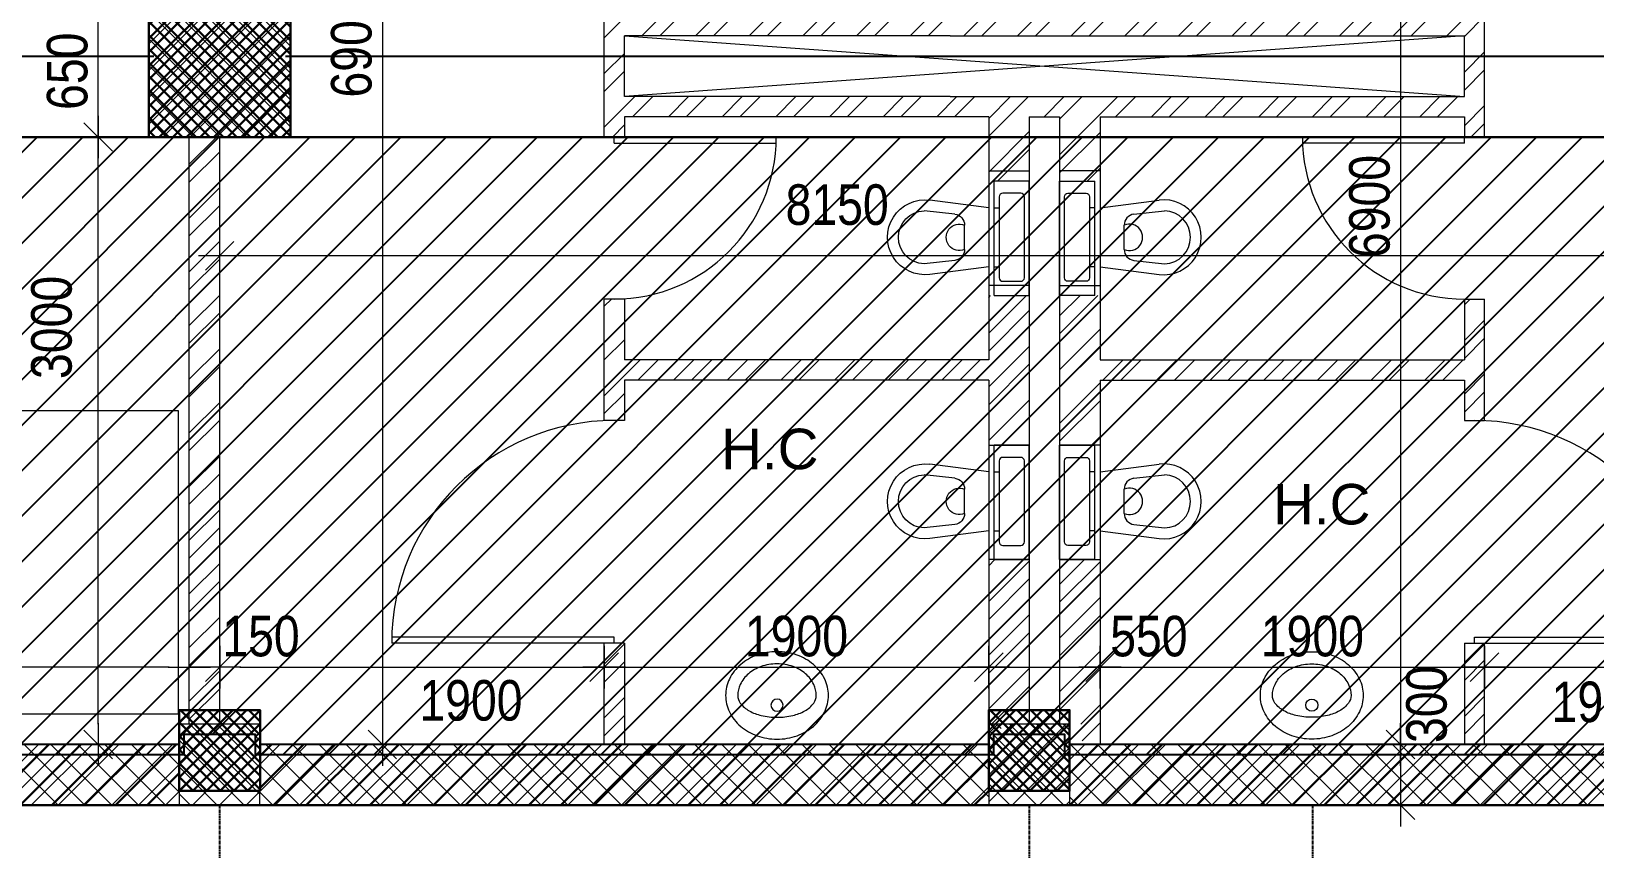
# Model space of a CAD drawing. Header units: inches. Extents: x 676944 to 1044153, y 326920 to 502369.
# Drawn here: x 703717 to 711442, y 366395 to 370433 of the extents above; entities that cross this region are included whole.
import ezdxf

# ---------------------------------------------------------------- set-up
doc = ezdxf.new("R2010")
doc.units = ezdxf.units.IN
doc.header["$MEASUREMENT"] = 0
doc.linetypes.add('CENTER', pattern=[50.8, 31.75, -6.35, 6.35, -6.35])
doc.linetypes.add('DOT2', pattern=[3.175, 0, -3.175])
doc.layers.add('A-CORD.PLUMB', color=44, linetype='Continuous', lineweight=13)
doc.layers.add('A-DIMENSION', color=7, linetype='Continuous', lineweight=9)
for name, color, linetype in [('Axis', 9, 'CENTER'), ('S-BEAM', 2, 'Continuous'), ('S-COL-1', 7, 'Continuous'), ('S-COL1-HT', 11, 'Continuous'), ('S-HAT', 45, 'Continuous'), ('S-WALL', 1, 'Continuous'), ('S-WALL-HAT', 9, 'Continuous')]:
    doc.layers.add(name, color=color, linetype=linetype)
doc.styles.add('ARIAL', font='ARIALN.TTF')
doc.styles.get("Standard").update_dxf_attribs({"font": 'arial.ttf'})
doc.styles.add('style1', font='arial.ttf')
doc.dimstyles.get("Standard").update_dxf_attribs({"dimtxt": 0.18, "dimasz": 0.18, "dimexe": 0.18, "dimexo": 0.0625, "dimgap": 0.09, "dimtad": 0, "dimtih": 1, "dimtoh": 1, "dimdec": 4, "dimzin": 0, "dimdsep": 46, "dimtxsty": 'Standard', "dimcen": 0.09, "dimadec": 0, "dimazin": 0, "dimtfac": 1, "dimtdec": 4, "dimtofl": 0, "dimtmove": 0, "dimatfit": 3, "dimfxl": 1, "dimtolj": 1, "dimtzin": 0, "dimarcsym": 0})

# ---------------------------------------------------------------- blocks, each defined once
blk = doc.blocks.new('159')
at = {"layer": 'A-CORD.PLUMB', "ltscale": 0.4}
blk.add_line((-499019373.6, -238983892, 0), (-499019373.6, -238984542, 0), dxfattribs=at)
at = {"layer": 'A-CORD.PLUMB', "linetype": 'Continuous'}
for p, q in [((-499019373.6, -238983892, 0), (-499019173.6, -238983892, 0)), ((-499019173.6, -238983892, 0), (-499019173.6, -238984542, 0)), ((-499019173.6, -238984542, 0), (-499019373.6, -238984542, 0))]:
    blk.add_line(p, q, dxfattribs=at)
at = {"layer": 'A-CORD.PLUMB', "ltscale": 0.5}
for p, q in [((-499019403.6, -238984055.2), (-499019738.9, -238984011.8)), ((-499019595.6, -238984091.4), (-499019770.6, -238984071.6)), ((-499019373.6, -238984055.2), (-499019344.1, -238984055.2)), ((-499019541.1, -238984153.4), (-499019541.1, -238984291.8)), ((-499019595.6, -238984353.8), (-499019770.6, -238984373.6)), ((-499019403.6, -238984390), (-499019738.9, -238984433.4)), ((-499019373.6, -238984390, 0), (-499019344.1, -238984390))]:
    blk.add_line(p, q, dxfattribs=at)
blk.add_lwpolyline([(-499019221.2, -238984472.6), (-499019324.1, -238984472.6, -0.414214), (-499019344.1, -238984452.6), (-499019344.1, -238983992.6, -0.414214), (-499019324.1, -238983972.6), (-499019221.2, -238983972.6, -0.414214), (-499019201.2, -238983992.6), (-499019201.2, -238984452.6, -0.414214)], format="xyb", close=True, dxfattribs=at)
for centre, radius, start, end in [((-499019766.2, -238984222.6), 212.6, 82.62513, 277.37487), ((-499019766.2, -238984222.6), 151.1, 91.68546, 180), ((-499019603.6, -238984153.4), 62.5, 0, 82.62513), ((-499019570.4, -238984222.6), 75.1, 67.06876, 292.93124), ((-499019766.2, -238984222.6), 151.1, 180, 268.31454), ((-499019603.6, -238984291.8), 62.5, 277.37487, 0)]:
    blk.add_arc(centre, radius, start, end, dxfattribs=at)
blk = doc.blocks.new('R')
for p, q in [((0, -1.05), (0, 1.05)), ((-1.05, 0), (1.05, 0))]:
    blk.add_line(p, q)
at = {"color": 4, "lineweight": 13}
blk.add_line((-0.707, -0.707), (0.707, 0.707), dxfattribs=at)
blk = doc.blocks.new('*D442')
at = {"layer": 'A-DIMENSION', "color": 254, "linetype": 'DOT2', "lineweight": 13, "transparency": 16777216}
for p, q in [((513234.4, 202652.8), (512984.4, 202652.8)), ((513079.6, 199652.4), (512984.4, 199652.4))]:
    blk.add_line(p, q, dxfattribs=at)
at = {"layer": 'A-DIMENSION', "color": 254, "transparency": 16777216}
blk.add_line((513059.4, 199752.4), (513059.4, 202552.8), dxfattribs=at)
at = {"layer": 'Defpoints', "color": 0, "transparency": 16777216}
for p in [(513059.4, 202652.8), (513334.4, 202652.8), (513179.6, 199652.4)]:
    blk.add_point(p, dxfattribs=at)
at = {"layer": 'A-DIMENSION', "color": 254, "transparency": 16777216, "xscale": 100, "yscale": 100, "zscale": 100}
for p, rotation in [((513059.4, 202652.8), 90), ((513059.4, 199652.4), 270)]:
    blk.add_blockref('R', p, dxfattribs=dict(at, rotation=rotation))
at = {"layer": 'A-DIMENSION', "color": 254, "transparency": 16777216, "insert": (512829.5, 201712.1), "char_height": 200, "attachment_point": 5, "rotation": 90, "style": 'ARIAL'}
blk.add_mtext('\\A1;3000', dxfattribs=at)
blk = doc.blocks.new('*D443')
at = {"layer": 'A-DIMENSION', "color": 254, "linetype": 'DOT2', "lineweight": 13, "transparency": 16777216}
for p, q in [((513234.4, 203302.4), (512984.4, 203302.4)), ((513234.4, 202652.8), (512984.4, 202652.8))]:
    blk.add_line(p, q, dxfattribs=at)
at = {"layer": 'A-DIMENSION', "color": 254, "transparency": 16777216}
blk.add_line((513059.4, 202752.8), (513059.4, 203202.4), dxfattribs=at)
at = {"layer": 'Defpoints', "color": 0, "transparency": 16777216}
for p in [(513059.4, 203302.4), (513334.4, 203302.4), (513334.4, 202652.8)]:
    blk.add_point(p, dxfattribs=at)
at = {"layer": 'A-DIMENSION', "color": 254, "transparency": 16777216, "xscale": 100, "yscale": 100, "zscale": 100}
for p, rotation in [((513059.4, 203302.4), 90), ((513059.4, 202652.8), 270)]:
    blk.add_blockref('R', p, dxfattribs=dict(at, rotation=rotation))
at = {"layer": 'A-DIMENSION', "color": 254, "transparency": 16777216, "insert": (512907.3, 202977.6), "char_height": 200, "attachment_point": 5, "rotation": 90, "style": 'ARIAL'}
blk.add_mtext('\\A1;650', dxfattribs=at)
blk = doc.blocks.new('*D478')
at = {"layer": 'A-DIMENSION', "color": 254, "linetype": 'DOT2', "lineweight": 13, "transparency": 16777216}
blk.add_line((513509.5, 200099.3), (513509.5, 200109.1), dxfattribs=at)
at = {"layer": 'A-DIMENSION', "color": 254, "transparency": 16777216}
for p, q in [((513409.5, 200034.1), (513309.5, 200034.1)), ((513659.5, 200034.1), (513509.5, 200034.1)), ((513759.5, 200034.1), (513859.5, 200034.1))]:
    blk.add_line(p, q, dxfattribs=at)
at = {"layer": 'Defpoints', "color": 0, "transparency": 16777216}
for p in [(513509.5, 200034.1), (513659.5, 200009.1), (513509.5, 199999.3)]:
    blk.add_point(p, dxfattribs=at)
at = {"layer": 'A-DIMENSION', "color": 254, "transparency": 16777216, "xscale": 100, "yscale": 100, "zscale": 100}
blk.add_blockref('R', (513509.5, 200034.1), dxfattribs=at)
at = {"layer": 'A-DIMENSION', "color": 254, "transparency": 16777216, "xscale": 100, "yscale": 100, "zscale": 100, "rotation": 180}
blk.add_blockref('R', (513659.5, 200034.1), dxfattribs=at)
at = {"layer": 'A-DIMENSION', "color": 254, "transparency": 16777216, "insert": (513863.7, 200186.2), "char_height": 200, "attachment_point": 5, "style": 'ARIAL'}
blk.add_mtext('\\A1;150', dxfattribs=at)
blk = doc.blocks.new('*D479')
at = {"layer": 'A-DIMENSION', "color": 254, "linetype": 'DOT2', "lineweight": 13, "transparency": 16777216}
for p, q in [((507774.4, 199752.4), (507774.4, 200109.1)), ((513509.5, 200095.1), (513509.5, 200109.1))]:
    blk.add_line(p, q, dxfattribs=at)
at = {"layer": 'A-DIMENSION', "color": 254, "transparency": 16777216}
blk.add_line((513409.5, 200034.1), (507874.4, 200034.1), dxfattribs=at)
at = {"layer": 'Defpoints', "color": 0, "transparency": 16777216}
for p in [(507774.4, 200034.1), (513509.5, 199995.1), (507774.4, 199652.4)]:
    blk.add_point(p, dxfattribs=at)
at = {"layer": 'A-DIMENSION', "color": 254, "transparency": 16777216, "xscale": 100, "yscale": 100, "zscale": 100, "rotation": 180}
blk.add_blockref('R', (507774.4, 200034.1), dxfattribs=at)
at = {"layer": 'A-DIMENSION', "color": 254, "transparency": 16777216, "xscale": 100, "yscale": 100, "zscale": 100}
blk.add_blockref('R', (513509.5, 200034.1), dxfattribs=at)
at = {"layer": 'A-DIMENSION', "color": 254, "transparency": 16777216, "insert": (510642, 200186.2), "char_height": 200, "attachment_point": 5, "style": 'ARIAL'}
blk.add_mtext('\\A1;5735', dxfattribs=at)
blk = doc.blocks.new('*D491')
at = {"layer": 'A-DIMENSION', "color": 254, "linetype": 'DOT2', "lineweight": 13, "transparency": 16777216}
for p, q in [((513659.4, 202018.1), (513659.4, 202140.2)), ((521809.4, 202017.4), (521809.4, 202140.2))]:
    blk.add_line(p, q, dxfattribs=at)
at = {"layer": 'A-DIMENSION', "color": 254, "transparency": 16777216}
blk.add_line((521709.4, 202065.2), (513759.4, 202065.2), dxfattribs=at)
at = {"layer": 'Defpoints', "color": 0, "transparency": 16777216}
for p in [(513659.4, 202065.2), (513659.4, 201918.1), (521809.4, 201917.4)]:
    blk.add_point(p, dxfattribs=at)
at = {"layer": 'A-DIMENSION', "color": 254, "transparency": 16777216, "xscale": 100, "yscale": 100, "zscale": 100, "rotation": 180}
blk.add_blockref('R', (513659.4, 202065.2), dxfattribs=at)
at = {"layer": 'A-DIMENSION', "color": 254, "transparency": 16777216, "xscale": 100, "yscale": 100, "zscale": 100}
blk.add_blockref('R', (521809.4, 202065.2), dxfattribs=at)
at = {"layer": 'A-DIMENSION', "color": 254, "transparency": 16777216, "insert": (516710.5, 202317.3), "char_height": 200, "attachment_point": 5, "style": 'ARIAL'}
blk.add_mtext('\\A1;8150', dxfattribs=at)
blk = doc.blocks.new('*D500')
at = {"layer": 'A-DIMENSION', "color": 254, "linetype": 'DOT2', "lineweight": 13, "transparency": 16777216}
blk.add_line((515559.5, 199968.1), (515559.5, 200109.1), dxfattribs=at)
at = {"layer": 'A-DIMENSION', "color": 254, "transparency": 16777216}
blk.add_line((513759.5, 200034.1), (515459.5, 200034.1), dxfattribs=at)
at = {"layer": 'Defpoints', "color": 0, "transparency": 16777216}
for p in [(513659.5, 200009.1), (515559.5, 200034.1), (515559.5, 199868.1)]:
    blk.add_point(p, dxfattribs=at)
at = {"layer": 'A-DIMENSION', "color": 254, "transparency": 16777216, "xscale": 100, "yscale": 100, "zscale": 100, "rotation": 180}
blk.add_blockref('R', (513659.5, 200034.1), dxfattribs=at)
at = {"layer": 'A-DIMENSION', "color": 254, "transparency": 16777216, "xscale": 100, "yscale": 100, "zscale": 100}
blk.add_blockref('R', (515559.5, 200034.1), dxfattribs=at)
at = {"layer": 'A-DIMENSION', "color": 254, "transparency": 16777216, "insert": (514901.1, 199868.8), "char_height": 200, "attachment_point": 5, "style": 'ARIAL'}
blk.add_mtext('\\A1;1900', dxfattribs=at)
blk = doc.blocks.new('*D501')
at = {"layer": 'A-DIMENSION', "color": 254, "linetype": 'DOT2', "lineweight": 13, "transparency": 16777216}
for p, q in [((515559.5, 199977.4), (515559.5, 200109.1)), ((517459.5, 200012), (517459.5, 200109.1))]:
    blk.add_line(p, q, dxfattribs=at)
at = {"layer": 'A-DIMENSION', "color": 254, "transparency": 16777216}
blk.add_line((515659.5, 200034.1), (517359.5, 200034.1), dxfattribs=at)
at = {"layer": 'Defpoints', "color": 0, "transparency": 16777216}
for p in [(517459.5, 200034.1), (515559.5, 199877.4), (517459.5, 199912)]:
    blk.add_point(p, dxfattribs=at)
at = {"layer": 'A-DIMENSION', "color": 254, "transparency": 16777216, "xscale": 100, "yscale": 100, "zscale": 100, "rotation": 180}
blk.add_blockref('R', (515559.5, 200034.1), dxfattribs=at)
at = {"layer": 'A-DIMENSION', "color": 254, "transparency": 16777216, "xscale": 100, "yscale": 100, "zscale": 100}
blk.add_blockref('R', (517459.5, 200034.1), dxfattribs=at)
at = {"layer": 'A-DIMENSION', "color": 254, "transparency": 16777216, "insert": (516509.5, 200186.2), "char_height": 200, "attachment_point": 5, "style": 'ARIAL'}
blk.add_mtext('\\A1;1900', dxfattribs=at)
blk = doc.blocks.new('*D502')
at = {"layer": 'A-DIMENSION', "color": 254, "linetype": 'DOT2', "lineweight": 13, "transparency": 16777216}
for p, q in [((517459.5, 200012), (517459.5, 200109.1)), ((518009.5, 200031.7), (518009.5, 200109.1))]:
    blk.add_line(p, q, dxfattribs=at)
at = {"layer": 'A-DIMENSION', "color": 254, "transparency": 16777216}
blk.add_line((517559.5, 200034.1), (517909.5, 200034.1), dxfattribs=at)
at = {"layer": 'Defpoints', "color": 0, "transparency": 16777216}
for p in [(518009.5, 200034.1), (518009.5, 199931.7), (517459.5, 199912)]:
    blk.add_point(p, dxfattribs=at)
at = {"layer": 'A-DIMENSION', "color": 254, "transparency": 16777216, "xscale": 100, "yscale": 100, "zscale": 100, "rotation": 180}
blk.add_blockref('R', (517459.5, 200034.1), dxfattribs=at)
at = {"layer": 'A-DIMENSION', "color": 254, "transparency": 16777216, "xscale": 100, "yscale": 100, "zscale": 100}
blk.add_blockref('R', (518009.5, 200034.1), dxfattribs=at)
at = {"layer": 'A-DIMENSION', "color": 254, "transparency": 16777216, "insert": (518250.8, 200186.2), "char_height": 200, "attachment_point": 5, "style": 'ARIAL'}
blk.add_mtext('\\A1;550', dxfattribs=at)
blk = doc.blocks.new('*D503')
at = {"layer": 'A-DIMENSION', "color": 254, "linetype": 'DOT2', "lineweight": 13, "transparency": 16777216}
for p, q in [((518009.5, 200031.7), (518009.5, 200109.1)), ((519909.5, 200075.5), (519909.5, 200109.1))]:
    blk.add_line(p, q, dxfattribs=at)
at = {"layer": 'A-DIMENSION', "color": 254, "transparency": 16777216}
blk.add_line((518109.5, 200034.1), (519809.5, 200034.1), dxfattribs=at)
at = {"layer": 'Defpoints', "color": 0, "transparency": 16777216}
for p in [(519909.5, 200034.1), (518009.5, 199931.7), (519909.5, 199975.5)]:
    blk.add_point(p, dxfattribs=at)
at = {"layer": 'A-DIMENSION', "color": 254, "transparency": 16777216, "xscale": 100, "yscale": 100, "zscale": 100, "rotation": 180}
blk.add_blockref('R', (518009.5, 200034.1), dxfattribs=at)
at = {"layer": 'A-DIMENSION', "color": 254, "transparency": 16777216, "xscale": 100, "yscale": 100, "zscale": 100}
blk.add_blockref('R', (519909.5, 200034.1), dxfattribs=at)
at = {"layer": 'A-DIMENSION', "color": 254, "transparency": 16777216, "insert": (519058.7, 200186.2), "char_height": 200, "attachment_point": 5, "style": 'ARIAL'}
blk.add_mtext('\\A1;1900', dxfattribs=at)
blk = doc.blocks.new('*D504')
at = {"layer": 'A-DIMENSION', "color": 254, "linetype": 'DOT2', "lineweight": 13, "transparency": 16777216}
for p, q in [((519909.5, 200075.5), (519909.5, 200109.1)), ((521809.4, 199852.4), (521809.4, 200109.1))]:
    blk.add_line(p, q, dxfattribs=at)
at = {"layer": 'A-DIMENSION', "color": 254, "transparency": 16777216}
blk.add_line((520009.5, 200034.1), (521709.4, 200034.1), dxfattribs=at)
at = {"layer": 'Defpoints', "color": 0, "transparency": 16777216}
for p in [(521809.4, 200034.1), (519909.5, 199975.5), (521809.4, 199752.4)]:
    blk.add_point(p, dxfattribs=at)
at = {"layer": 'A-DIMENSION', "color": 254, "transparency": 16777216, "xscale": 100, "yscale": 100, "zscale": 100, "rotation": 180}
blk.add_blockref('R', (519909.5, 200034.1), dxfattribs=at)
at = {"layer": 'A-DIMENSION', "color": 254, "transparency": 16777216, "xscale": 100, "yscale": 100, "zscale": 100}
blk.add_blockref('R', (521809.4, 200034.1), dxfattribs=at)
at = {"layer": 'A-DIMENSION', "color": 254, "transparency": 16777216, "insert": (520495.6, 199861.4), "char_height": 200, "attachment_point": 5, "style": 'ARIAL'}
blk.add_mtext('\\A1;1900', dxfattribs=at)
blk = doc.blocks.new('WB')
blk.add_lwpolyline([(-254, -47.7, -0.113803), (-235.4, 33.1, -0.103571), (-179.6, 105, -0.091769), (-99, 151.3, -0.084871), (0, 168.3, -0.084871), (99, 151.3, -0.091769), (179.6, 105, -0.103571), (235.4, 33.1, -0.113803), (254, -47.7, -0.113803), (235.4, -128.6, -0.103571), (179.6, -200.5, -0.091769), (99, -246.8, -0.084871), (0, -263.7, -0.084871), (-99, -246.8, -0.091769), (-179.6, -200.5, -0.103571), (-235.4, -128.6, -0.113803)], format="xyb", close=True)
for points in [[(-194, -47.7, -0.161298), (-181.6, -10.3, -0.106182), (-137.2, 28.6, -0.070452), (-78.1, 51.4, -0.056719), (0, 60.3, -0.056719), (78.1, 51.4, -0.070452), (137.2, 28.6, -0.106182), (181.6, -10.3, -0.161298), (194, -47.7, -0.161298)], [(194, -47.7, -0.113803), (181.4, -102.3, -0.103571), (140.7, -154.8, -0.091769), (79.1, -190.2, -0.084871), (0, -203.7, -0.084871), (-79.1, -190.2, -0.091769), (-140.7, -154.8, -0.103571), (-181.4, -102.3, -0.113803), (-194, -47.7, -0.113803)]]:
    blk.add_lwpolyline(points, format="xyb")
blk.add_circle((0, 0), 30)
blk = doc.blocks.new('*D390')
at = {"layer": 'A-DIMENSION', "color": 254, "linetype": 'DOT2', "lineweight": 13, "transparency": 16777216}
for p, q in [((520109.5, 206552.3), (519418.8, 206552.3)), ((519709.5, 199652.4), (519418.8, 199652.4))]:
    blk.add_line(p, q, dxfattribs=at)
at = {"layer": 'A-DIMENSION', "color": 254, "transparency": 16777216}
blk.add_line((519493.8, 206452.3), (519493.8, 199752.4), dxfattribs=at)
at = {"layer": 'Defpoints', "color": 0, "transparency": 16777216}
for p in [(520209.5, 206552.3), (519493.8, 199652.4), (519809.5, 199652.4)]:
    blk.add_point(p, dxfattribs=at)
at = {"layer": 'A-DIMENSION', "color": 254, "transparency": 16777216, "xscale": 100, "yscale": 100, "zscale": 100}
for p, rotation in [((519493.8, 206552.3), 90), ((519493.8, 199652.4), 270)]:
    blk.add_blockref('R', p, dxfattribs=dict(at, rotation=rotation))
at = {"layer": 'A-DIMENSION', "color": 254, "transparency": 16777216, "insert": (519341.7, 202309.4), "char_height": 200, "attachment_point": 5, "rotation": 90, "style": 'ARIAL'}
blk.add_mtext('\\A1;6900', dxfattribs=at)
blk = doc.blocks.new('*D389')
at = {"layer": 'A-DIMENSION', "color": 254, "linetype": 'DOT2', "lineweight": 13, "transparency": 16777216}
for p, q in [((519709.5, 199652.4), (519418.8, 199652.4)), ((519738.9, 199352.4), (519418.8, 199352.4))]:
    blk.add_line(p, q, dxfattribs=at)
at = {"layer": 'A-DIMENSION', "color": 254, "transparency": 16777216}
blk.add_line((519493.8, 199552.4), (519493.8, 199452.4), dxfattribs=at)
at = {"layer": 'Defpoints', "color": 0, "transparency": 16777216}
for p in [(519809.5, 199652.4), (519493.8, 199352.4), (519838.9, 199352.4)]:
    blk.add_point(p, dxfattribs=at)
at = {"layer": 'A-DIMENSION', "color": 254, "transparency": 16777216, "xscale": 100, "yscale": 100, "zscale": 100}
for p, rotation in [((519493.8, 199652.4), 90), ((519493.8, 199352.4), 270)]:
    blk.add_blockref('R', p, dxfattribs=dict(at, rotation=rotation))
at = {"layer": 'A-DIMENSION', "color": 254, "transparency": 16777216, "insert": (519623.4, 199850.4), "char_height": 200, "attachment_point": 5, "rotation": 90, "style": 'ARIAL'}
blk.add_mtext('\\A1;300', dxfattribs=at)
blk = doc.blocks.new('*D388')
at = {"layer": 'A-DIMENSION', "color": 254, "linetype": 'DOT2', "lineweight": 13, "transparency": 16777216}
for p, q in [((514186, 206552.3), (514538.3, 206552.3)), ((514387.3, 199652.4), (514388.3, 199652.4))]:
    blk.add_line(p, q, dxfattribs=at)
at = {"layer": 'A-DIMENSION', "color": 254, "transparency": 16777216}
blk.add_line((514463.3, 206452.3), (514463.3, 199752.4), dxfattribs=at)
at = {"layer": 'Defpoints', "color": 0, "transparency": 16777216}
for p in [(514086, 206552.3), (514463.3, 199652.4), (514487.3, 199652.4)]:
    blk.add_point(p, dxfattribs=at)
at = {"layer": 'A-DIMENSION', "color": 254, "transparency": 16777216, "xscale": 100, "yscale": 100, "zscale": 100}
for p, rotation in [((514463.3, 206552.3), 90), ((514463.3, 199652.4), 270)]:
    blk.add_blockref('R', p, dxfattribs=dict(at, rotation=rotation))
at = {"layer": 'A-DIMENSION', "color": 254, "transparency": 16777216, "insert": (514311.2, 203102.4), "char_height": 200, "attachment_point": 5, "rotation": 90, "style": 'ARIAL'}
blk.add_mtext('\\A1;6900', dxfattribs=at)
blk = doc.blocks.new('FSDRHGT')
at = {"layer": 'Axis', "ltscale": 0.5}
for p, q in [((207738.7, 414937.4), (207738.7, 411050.4)), ((211738.7, 414937.4), (211738.7, 411050.4)), ((213138.7, 414937.4), (213138.7, 411050.4))]:
    blk.add_line(p, q, dxfattribs=at)
at = {"layer": 'S-WALL', "color": 7}
blk.add_lwpolyline([(201534.1, 414937.4), (251664.1, 414937.4), (253455.7, 442880.1), (203829.2, 449963)], close=True, dxfattribs=at)
blk = doc.blocks.new('CEILING PLAN')
at = {"layer": 'S-COL1-HT', "lineweight": 30}
h = blk.add_hatch(dxfattribs=at)
h.set_pattern_fill('ANSI37', color=254, scale=15)
h.set_pattern_definition([(45, (848809.24, 815972.13), (-33.6759605, 33.6759605), []), (135, (848809.24, 815972.13), (-33.6759605, -33.6759605), [])])
h.paths.add_polyline_path([(392653.2, 455923.1), (392653.2, 455223.1), (393353.2, 455223.1), (393353.2, 455923.1)])
h = blk.add_hatch(dxfattribs=at)
h.set_pattern_fill('ANSI37', color=254, scale=15)
h.set_pattern_definition([(45, (877914.24, 818579.13), (-33.6759605, 33.6759605), []), (135, (877914.24, 818579.13), (-33.6759605, -33.6759605), [])])
h.paths.add_polyline_path([(392803.2, 451993.1), (393203.2, 451993.1), (393203.2, 452393.1), (392803.2, 452393.1)])
h = blk.add_hatch(dxfattribs=at)
h.set_pattern_fill('ANSI37', color=254, scale=15)
h.set_pattern_definition([(45, (881914.24, 818579.13), (-33.6759605, 33.6759605), []), (135, (881914.24, 818579.13), (-33.6759605, -33.6759605), [])])
h.paths.add_polyline_path([(396803.2, 451993.1), (397203.2, 451993.1), (397203.2, 452393.1), (396803.2, 452393.1)])
at = {"layer": 'S-HAT'}
h = blk.add_hatch(dxfattribs=at)
h.set_pattern_fill('ANSI31', color=254, scale=50, style=0)
h.set_pattern_definition([(45, (393264, 521461.99), (-112.2532, 112.2532), [])])
h.paths.add_polyline_path([(387566, 455223.1), (387515.8, 455223.1), (387315.6, 455223.1), (387265.4, 455223.1), (387245.7, 454923.1), (387065.5, 452173.1), (388828.2, 452173.1), (388828.2, 452273.1), (389178.2, 452273.1), (389178.2, 452173.1), (392828.2, 452173.1), (392828.2, 452273.1), (393178.2, 452273.1), (393178.2, 452173.1), (396828.2, 452173.1), (396828.2, 452273.1), (397178.2, 452273.1), (397178.2, 452173.1), (400828.2, 452173.1), (400828.2, 452273.1), (401178.2, 452273.1), (401178.2, 452173.1), (404828.2, 452173.1), (404828.2, 452273.1), (405178.2, 452273.1), (405178.2, 452173.1), (408828.2, 452173.1), (408828.2, 452273.1), (409178.2, 452273.1), (409178.2, 452173.1), (412828.2, 452173.1), (412828.2, 452273.1), (413178.2, 452273.1), (413178.2, 452173.1), (416828.2, 452173.1), (416828.2, 452273.1), (417178.2, 452273.1), (417178.2, 452173.1), (420828.2, 452173.1), (420828.2, 452273.1), (421178.2, 452273.1), (421178.2, 452173.1), (424828.2, 452173.1), (424828.2, 452273.1), (425178.2, 452273.1), (425178.2, 452173.1), (428828.2, 452173.1), (428828.2, 452273.1), (429178.2, 452273.1), (429178.2, 452173.1), (432828.2, 452173.1), (432828.2, 452273.1), (433178.2, 452273.1), (433178.2, 455223.1)])
at = {"layer": 'S-WALL-HAT', "lineweight": 30}
h = blk.add_hatch(dxfattribs=at)
h.set_pattern_fill('ANSI31', color=254, scale=35)
h.set_pattern_definition([(45, (874698.03, 817381.6), (-78.577241, 78.577241), [])])
h.paths.add_polyline_path([(436885.1, 455940.9), (436838.8, 455219.9), (437139.6, 455223.1), (437184.5, 455921.7)])
h.paths.add_polyline_path([(434505.1, 480465.7), (434901.1, 480409.2), (434844.6, 480013.2), (434448.6, 480069.7)])
h.paths.add_polyline_path([(430941.2, 480974.5), (430884.7, 480578.5), (430488.7, 480635), (430545.3, 481031)])
h.paths.add_polyline_path([(426981.4, 481539.7), (426924.9, 481143.8), (426528.9, 481200.3), (426585.4, 481596.3)])
h.paths.add_polyline_path([(423021.5, 482105), (422965, 481709), (422569, 481765.6), (422625.5, 482161.5)])
h.paths.add_polyline_path([(418665.8, 482726.7), (419061.8, 482670.1), (419005.2, 482274.2), (418609.3, 482330.7)])
h.paths.add_polyline_path([(414706, 483291.9), (415102, 483235.3), (415045.5, 482839.3), (414649.5, 482895.9)])
h.paths.add_polyline_path([(411142.2, 483800.6), (411085.7, 483404.6), (410689.7, 483461.1), (410746.3, 483857.1)])
h.paths.add_polyline_path([(407182.5, 484365.9), (407126, 483969.9), (406730, 484026.4), (406786.5, 484422.4)])
h.paths.add_polyline_path([(403222.7, 484931.3), (403166.1, 484535.4), (402770.2, 484591.9), (402826.7, 484987.9)])
h.paths.add_polyline_path([(399262.8, 485496.8), (399206.3, 485100.8), (398810.3, 485157.3), (398866.8, 485553.3)])
h.paths.add_polyline_path([(395303, 486062.2), (395246.5, 485666.2), (394850.5, 485722.7), (394907, 486118.7)])
h.paths.add_polyline_path([(391343.2, 486627.6), (391286.6, 486231.6), (390890.7, 486288.2), (390947.2, 486684.2), (389093.7, 486948.7), (388877.3, 483646.1), (389175.1, 483603.8), (389130.9, 482928), (388831.5, 482947.6), (387463.7, 462073.1), (387764.3, 462073.1), (387717.3, 461355), (387417.9, 461374.6), (387060.6, 455921.6), (387360, 455902), (387315.5, 455223.1), (387014.8, 455223.1), (386798.6, 451923.1), (388803.2, 451923.1), (388803.2, 452323.1), (389203.2, 452323.1), (389203.2, 451923.1), (392803.2, 451923.1), (392803.2, 452323.1), (393203.2, 452323.1), (393203.2, 451923.1), (396803.2, 451923.1), (396803.2, 452323.1), (397203.2, 452323.1), (397203.2, 451923.1), (400803.2, 451923.1), (400803.2, 452323.1), (401203.2, 452323.1), (401203.2, 451923.1), (404803.2, 451923.1), (404803.2, 452323.1), (405203.2, 452323.1), (405203.2, 451923.1), (408803.2, 451923.1), (408803.2, 452323.1), (409203.2, 452323.1), (409203.2, 451923.1), (412803.2, 451923.1), (412803.2, 452323.1), (413203.2, 452323.1), (413203.2, 451923.1), (416803.2, 451923.1), (416803.2, 452323.1), (417203.2, 452323.1), (417203.2, 451923.1), (420803.2, 451923.1), (420803.2, 452323.1), (421203.2, 452323.1), (421203.2, 451923.1), (424803.2, 451923.1), (424803.2, 452323.1), (425203.2, 452323.1), (425203.2, 451923.1), (428803.2, 451923.1), (428803.2, 452323.1), (429203.2, 452323.1), (429203.2, 451923.1), (432803.2, 451923.1), (432803.2, 452323.1), (433203.2, 452323.1), (433203.2, 451923.1), (436928, 451923.1), (437386.6, 459073.5), (436987.4, 459099.1), (437013, 459498.3), (437412.2, 459472.7), (437646.4, 463123.8), (437347, 463143), (437391.8, 463841.6), (437691.2, 463822.4), (437965.9, 468105), (437566.7, 468130.6), (437592.3, 468529.7), (437991.5, 468504.1), (438235.6, 472309), (437836.4, 472334.6), (437862, 472733.8), (438261.2, 472708.2), (438482.8, 476163.1), (438083.6, 476188.7), (438109.2, 476587.9), (438508.4, 476562.3), (438720.3, 479865.7)])
h.paths.add_polyline_path([(388385.4, 476137.7), (388884.3, 476105), (388823, 475168.8), (388326.5, 475239.6)])
h.paths.add_polyline_path([(388684.6, 476118.1), (388884.3, 476105), (388823, 475168.8), (388624.3, 475197.1), (387118.9, 452223.1), (388803.2, 452223.1), (388803.2, 452323.1), (389203.2, 452323.1), (389203.2, 452223.1), (392803.2, 452223.1), (392803.2, 452323.1), (393203.2, 452323.1), (393203.2, 452223.1), (396803.2, 452223.1), (396803.2, 452323.1), (397203.2, 452323.1), (397203.2, 452223.1), (400803.2, 452223.1), (400803.2, 452323.1), (401203.2, 452323.1), (401203.2, 452223.1), (404803.2, 452223.1), (404803.2, 452323.1), (405203.2, 452323.1), (405203.2, 452223.1), (408803.2, 452223.1), (408803.2, 452323.1), (409203.2, 452323.1), (409203.2, 452223.1), (412803.2, 452223.1), (412803.2, 452323.1), (413203.2, 452323.1), (413203.2, 452223.1), (416803.2, 452223.1), (416803.2, 452323.1), (417203.2, 452323.1), (417203.2, 452223.1), (420803.2, 452223.1), (420803.2, 452323.1), (421203.2, 452323.1), (421203.2, 452223.1), (424803.2, 452223.1), (424803.2, 452323.1), (425203.2, 452323.1), (425203.2, 452223.1), (428803.2, 452223.1), (428803.2, 452323.1), (429203.2, 452323.1), (429203.2, 452223.1), (432803.2, 452223.1), (432803.2, 452323.1), (433203.2, 452323.1), (433203.2, 452223.1), (436646.6, 452223.1), (437087.2, 459092.7), (436987.4, 459099.1), (437013, 459498.3), (437112.8, 459491.9), (437666.5, 468124.2), (437566.7, 468130.6), (437592.3, 468529.7), (437692.1, 468523.3), (437936.2, 472328.2), (437836.4, 472334.6), (437862, 472733.8), (437961.8, 472727.4), (438183.4, 476182.3), (438083.6, 476188.7), (438109.2, 476587.9), (438209, 476581.5), (438403.1, 479608), (434858.9, 480113.8), (434844.6, 480013.2), (434448.6, 480069.7), (434463, 480170.3), (430899.1, 480679), (430884.7, 480578.5), (430488.7, 480635), (430503.1, 480735.5), (426939.2, 481244.2), (426924.9, 481143.8), (426528.9, 481200.3), (426543.2, 481300.7), (422979.3, 481809.3), (422965, 481709), (422569, 481765.6), (422583.3, 481865.8), (419019.6, 482374.5), (419005.2, 482274.2), (418609.3, 482330.7), (418623.6, 482431), (415059.8, 482939.6), (415045.5, 482839.3), (414649.5, 482895.9), (414663.8, 482996.2), (411100, 483504.8), (411085.7, 483404.6), (410689.7, 483461.1), (410704, 483561.3), (407140.3, 484070), (407126, 483969.9), (406730, 484026.4), (406744.3, 484126.5), (403180.4, 484635.1), (403166.1, 484535.4), (402770.2, 484591.9), (402784.4, 484691.6), (399220.5, 485200.3), (399206.3, 485100.8), (398810.3, 485157.3), (398824.5, 485256.8), (395260.6, 485765.5), (395246.5, 485666.2), (394850.5, 485722.7), (394864.7, 485822), (391300.8, 486330.6), (391286.6, 486231.6), (390890.7, 486288.2), (390904.8, 486387.2), (389371.9, 486605.9)])
at = {"layer": 'S-BEAM', "color": 254}
for p, q in [((387341.7, 455623.3), (392678.2, 455623.3)), ((393328.2, 455623.1), (400678.2, 455623.1)), ((387315.5, 455223.1), (436839, 455223.1))]:
    blk.add_line(p, q, dxfattribs=at)
at = {"layer": 'S-COL-1', "color": 254, "lineweight": 30}
for points in [[(392653.2, 455923.1), (392653.2, 455223.1), (393353.2, 455223.1), (393353.2, 455923.1)], [(392803.2, 451993.1), (393203.2, 451993.1), (393203.2, 452393.1), (392803.2, 452393.1)], [(396803.2, 451993.1), (397203.2, 451993.1), (397203.2, 452393.1), (396803.2, 452393.1)]]:
    blk.add_lwpolyline(points, close=True, dxfattribs=at)
at = {"layer": 'S-HAT', "color": 254}
blk.add_lwpolyline([(432728.2, 455223.1), (387566, 455223.1), (387566, 455223.1), (387265.4, 455223.1), (387065.5, 452173.1), (388828.2, 452173.1), (388828.2, 452273.1), (389178.2, 452273.1), (389178.2, 452173.1), (392828.2, 452173.1), (392828.2, 452273.1), (393178.2, 452273.1), (393178.2, 452173.1), (396828.2, 452173.1), (396828.2, 452273.1), (397178.2, 452273.1), (397178.2, 452173.1), (400828.2, 452173.1)], dxfattribs=at)
at = {"layer": 'S-WALL', "color": 254}
blk.add_lwpolyline([(436928, 451923.1), (386798.6, 451923.1), (389093.7, 486948.7), (438720.3, 479865.7)], close=True, dxfattribs=at)
for points in [[(392803.2, 452223.1), (389203.2, 452223.1)], [(396803.2, 452223.1), (393203.2, 452223.1)], [(400803.2, 452223.1), (397203.2, 452223.1)]]:
    blk.add_lwpolyline(points, dxfattribs=at)
blk = doc.blocks.new('SDFGBS')
at = {"layer": 'A-DIMENSION'}
h = blk.add_hatch(dxfattribs=at)
h.set_pattern_fill('ANSI32', color=254, scale=500)
h.set_pattern_definition([(45, (500326.86, -209084.59), (-132.58252, 132.58252), []), (45, (500415.24, -209084.59), (-132.58252, 132.58252), [])])
h.paths.add_polyline_path([(519909.5, 204552.4), (519120.4, 204552.4), (519120.4, 204452.4), (519809.5, 204452.4), (519809.5, 204252.4), (519909.5, 204252.4)])
h.paths.add_polyline_path([(519909.5, 203452.4), (519809.5, 203452.4), (519809.5, 203252.4), (519120.4, 203252.4), (519120.4, 203152.4), (519809.5, 203152.4), (519809.5, 202852.4), (519120.4, 202852.4), (519120.4, 202752.4), (519809.5, 202752.4), (519809.5, 202652.4), (519909.5, 202652.4)])
h.paths.add_polyline_path([(519909.5, 200152.4), (519859.5, 200152.4), (519809.5, 200152.4), (519809.5, 199652.4), (519909.5, 199652.4)])
h.paths.add_polyline_path([(515659.5, 200152.4), (515559.5, 200152.4), (515559.5, 199652.4), (515659.5, 199652.4)])
h.paths.add_polyline_path([(517659.5, 202552.4), (517659.5, 202435), (517459.5, 202435), (517459.5, 202552.4)])
h.paths.add_polyline_path([(517659.5, 201130.5), (517659.5, 202435), (517659.5, 201869.9), (517459.5, 201869.9), (517459.5, 201552.4), (515659.5, 201552.4), (515659.5, 201852.4), (515559.5, 201852.4), (515559.5, 201252.4), (515659.5, 201252.4), (515659.5, 201452.4), (517459.5, 201452.4), (517459.5, 201130.5)])
h.paths.add_polyline_path([(517659.5, 199752.4), (517659.5, 201130.5), (517659.5, 200565.4), (517459.5, 200565.4), (517459.5, 199752.4)])
h.paths.add_polyline_path([(517809.5, 201130.5), (517809.5, 199752.4), (517920.4, 199752.4), (517920.4, 199652.4), (518009.5, 199652.4), (518009.5, 200565.4), (517809.5, 200565.4)])
h.paths.add_polyline_path([(517809.5, 202435), (517809.5, 201130.5), (518009.5, 201130.5), (518009.5, 201452.4), (519809.5, 201452.4), (519809.5, 201252.4), (519909.5, 201252.4), (519909.5, 201852.4), (519809.5, 201852.4), (519809.5, 201552.4), (518009.5, 201552.4), (518009.5, 201869.9), (517809.5, 201869.9)])
h.paths.add_polyline_path([(517809.5, 202552.4), (517809.5, 202435), (518009.5, 202435), (518009.5, 202552.4)])
h.paths.add_polyline_path([(517809.5, 202752.4), (517809.5, 202552.4), (518009.5, 202552.4), (518009.5, 202752.4), (519120.4, 202752.4), (519120.4, 202852.4), (517720.4, 202852.4), (517720.4, 202752.4)])
h.paths.add_polyline_path([(517809.5, 204452.4), (517809.5, 204135), (518009.5, 204135), (518009.5, 204452.4), (519120.4, 204452.4), (519120.4, 204552.4), (517720.4, 204552.4), (517720.4, 204452.4)])
h.paths.add_polyline_path([(517809.5, 203569.9), (517809.5, 203252.4), (517720.4, 203252.4), (517720.4, 203152.4), (519120.4, 203152.4), (519120.4, 203252.4), (518009.5, 203252.4), (518009.5, 203569.9), (517809.5, 203569.9)])
h.paths.add_polyline_path([(517659.5, 204135), (517659.5, 204452.4), (517720.4, 204452.4), (517720.4, 204552.4), (515559.5, 204552.4), (515559.5, 204252.4), (515659.5, 204252.4), (515659.5, 204452.4), (517459.5, 204452.4), (517459.5, 204135)])
h.paths.add_polyline_path([(517659.5, 203252.4), (517659.5, 203569.9), (517459.5, 203569.9), (517459.5, 203252.4), (515659.5, 203252.4), (515659.5, 203452.4), (515559.5, 203452.4), (515559.5, 202652.4), (515659.5, 202652.4), (515659.5, 202752.4), (517459.5, 202752.4), (517459.5, 202552.4), (517659.5, 202552.4), (517659.5, 202752.4), (517720.4, 202752.4), (517720.4, 202852.4), (515659.5, 202852.4), (515659.5, 203152.4), (517720.4, 203152.4), (517720.4, 203252.4)])
h = blk.add_hatch(dxfattribs=at)
h.set_pattern_fill('ANSI37', color=254, scale=750)
h.set_pattern_definition([(45, (500265.86, -209134.585), (-66.29126, 66.29126), []), (135, (500265.86, -209134.585), (-66.29126, -66.29126), [])])
h.paths.add_polyline_path([(513309.4, 203302.4), (513309.4, 202652.4), (514009.4, 202652.4), (514009.4, 203302.4)])
h = blk.add_hatch(dxfattribs=at)
h.set_pattern_fill('ANSI32', color=254, scale=500)
h.set_pattern_definition([(45, (500265.86, -209134.59), (-132.58252, 132.58252), []), (45, (500354.24, -209134.59), (-132.58252, 132.58252), [])])
h.paths.add_polyline_path([(513659.5, 202652.4), (513509.5, 202652.4), (513509.5, 199702.4), (513659.5, 199702.4)])
h = blk.add_hatch(dxfattribs=at)
h.set_pattern_fill('ANSI37', color=254, scale=750)
h.set_pattern_definition([(45, (500265.23, -209134.585), (-66.29126, 66.29126), []), (135, (500265.23, -209134.585), (-66.29126, -66.29126), [])])
h.paths.add_polyline_path([(513458.7, 199352.4), (513858.7, 199352.4), (513858.7, 199752.4), (513458.7, 199752.4)])
h = blk.add_hatch(dxfattribs=at)
h.set_pattern_fill('ANSI37', color=254, scale=750)
h.set_pattern_definition([(45, (500204.97, -209134.585), (-66.29126, 66.29126), []), (135, (500204.97, -209134.585), (-66.29126, -66.29126), [])])
h.paths.add_polyline_path([(517459.5, 199352.4), (517859.5, 199352.4), (517859.5, 199752.4), (517459.5, 199752.4)])
at = {"layer": 'A-DIMENSION', "color": 254}
for p, q in [((515559.5, 202652.4), (515559.5, 203452.4)), ((519909.5, 202652.4), (519909.5, 203452.4)), ((515659.5, 202852.4), (515659.5, 203152.4)), ((517269.7, 203152.4), (515659.5, 203152.4)), ((515659.5, 203152.4), (519809.5, 202852.4)), ((519809.5, 203152.4), (515659.5, 202852.4)), ((517269.7, 203152.4), (519809.5, 203152.4)), ((519809.5, 202852.4), (519809.5, 203152.4)), ((517269.7, 202852.4), (515659.5, 202852.4)), ((517269.7, 202852.4), (519809.5, 202852.4)), ((517459.5, 202752.4), (515659.5, 202752.4)), ((515659.5, 202752.4), (515659.5, 202652.4)), ((517459.5, 202752.4), (517459.5, 201552.4)), ((517659.5, 202752.4), (517659.5, 199752.4)), ((517659.5, 202752.4), (517809.5, 202752.4)), ((517809.5, 202752.4), (517809.5, 199752.4)), ((518009.5, 202752.4), (518009.5, 201552.4)), ((518009.5, 202752.4), (519809.5, 202752.4)), ((519809.5, 202752.4), (519809.5, 202652.4)), ((513509.5, 199752.4), (513509.5, 202652.4)), ((513659.5, 199752.4), (513659.5, 202652.4)), ((515659.5, 202652.4), (515559.5, 202652.4)), ((515609.5, 202652.4), (516409.5, 202652.4)), ((515609.5, 202622.4), (515609.5, 202652.4)), ((519809.5, 202652.4), (519009.5, 202652.4)), ((519809.5, 202652.4), (519909.5, 202652.4)), ((519809.5, 202622.4), (519809.5, 202652.4)), ((515609.5, 202622.4), (516409.5, 202622.4)), ((519809.5, 202622.4), (519009.5, 202622.4)), ((515559.5, 201252.4), (515559.5, 201852.4)), ((515659.5, 201852.4), (515559.5, 201852.4)), ((515659.5, 201852.4), (515659.5, 201552.4)), ((519809.5, 201852.4), (519809.5, 201552.4)), ((519809.5, 201852.4), (519909.5, 201852.4)), ((519909.5, 201252.4), (519909.5, 201852.4)), ((517459.5, 201552.4), (515659.5, 201552.4)), ((518009.5, 201552.4), (519809.5, 201552.4)), ((517459.5, 201452.4), (515659.5, 201452.4)), ((515659.5, 201452.4), (515659.5, 201252.4)), ((517459.5, 201452.4), (517459.5, 199652.4)), ((518009.5, 201452.4), (518009.5, 199652.4)), ((518009.5, 201452.4), (519809.5, 201452.4)), ((519809.5, 201452.4), (519809.5, 201252.4)), ((515659.5, 201252.4), (515559.5, 201252.4)), ((519809.5, 201252.4), (519909.5, 201252.4)), ((515609.5, 200182.2), (514509.5, 200182.2)), ((515609.3, 200152.4), (515609.3, 200182.2)), ((519859.5, 200182.2), (520959.5, 200182.2)), ((519859.6, 200152.4), (519859.6, 200182.2)), ((515609.5, 200152.4), (514509.5, 200152.4)), ((515559.5, 199652.4), (515559.5, 200152.4)), ((515659.5, 200152.4), (515559.5, 200152.4)), ((515659.5, 200152.4), (515659.5, 199652.4)), ((519809.5, 200152.4), (519809.5, 199652.4)), ((519809.5, 200152.4), (519909.5, 200152.4)), ((519859.5, 200152.4), (520959.5, 200152.4)), ((519909.5, 199652.4), (519909.5, 200152.4)), ((517459.5, 199707.8), (517504.1, 199752.4)), ((517520.4, 199731.1), (517499.1, 199752.4)), ((517631.6, 199752.4), (517631.6, 199752.5)), ((517636.7, 199752.4), (517636.7, 199752.5)), ((517764.2, 199752.4), (517764.2, 199752.5)), ((517769.3, 199752.4), (517769.3, 199752.5)), ((512463.7, 199352.4), (512763.7, 199652.4)), ((512860.9, 199352.4), (512560.9, 199652.4)), ((512596.3, 199352.4), (512896.3, 199652.4)), ((512993.5, 199352.4), (512693.5, 199652.4)), ((512728.9, 199352.4), (513028.9, 199652.4)), ((513126.1, 199352.4), (512826.1, 199652.4)), ((512861.5, 199352.4), (513161.5, 199652.4)), ((513258.7, 199352.4), (512958.7, 199652.4)), ((512994, 199352.4), (513294, 199652.4)), ((513391.3, 199352.4), (513091.3, 199652.4)), ((513126.6, 199352.4), (513426.6, 199652.4)), ((513459.4, 199416.9), (513223.8, 199652.4)), ((513459.4, 199549.5), (513356.4, 199652.4)), ((513859.4, 199554.8), (513957, 199652.4)), ((513859.4, 199422.3), (514089.5, 199652.4)), ((514186.8, 199352.4), (513886.8, 199652.4)), ((513922.1, 199352.4), (514222.1, 199652.4)), ((514319.3, 199352.4), (514019.3, 199652.4)), ((514054.7, 199352.4), (514354.7, 199652.4)), ((514451.9, 199352.4), (514151.9, 199652.4)), ((514187.3, 199352.4), (514487.3, 199652.4)), ((514584.5, 199352.4), (514284.5, 199652.4)), ((514319.9, 199352.4), (514619.9, 199652.4)), ((514717.1, 199352.4), (514417.1, 199652.4)), ((514452.5, 199352.4), (514752.5, 199652.4)), ((514849.7, 199352.4), (514549.7, 199652.4)), ((514585, 199352.4), (514885, 199652.4)), ((514982.2, 199352.4), (514682.2, 199652.4)), ((514717.6, 199352.4), (515017.6, 199652.4)), ((515114.8, 199352.4), (514814.8, 199652.4)), ((514850.2, 199352.4), (515150.2, 199652.4)), ((515247.4, 199352.4), (514947.4, 199652.4)), ((514982.8, 199352.4), (515282.8, 199652.4)), ((515380, 199352.4), (515080, 199652.4)), ((515115.4, 199352.4), (515415.4, 199652.4)), ((515512.6, 199352.4), (515212.6, 199652.4)), ((515248, 199352.4), (515548, 199652.4)), ((515645.2, 199352.4), (515345.2, 199652.4)), ((515380.5, 199352.4), (515680.5, 199652.4)), ((515777.7, 199352.4), (515477.7, 199652.4)), ((515513.1, 199352.4), (515813.1, 199652.4)), ((515910.3, 199352.4), (515610.3, 199652.4)), ((515645.7, 199352.4), (515945.7, 199652.4)), ((516042.9, 199352.4), (515742.9, 199652.4)), ((515778.3, 199352.4), (516078.3, 199652.4)), ((516175.5, 199352.4), (515875.5, 199652.4)), ((515910.9, 199352.4), (516210.9, 199652.4)), ((516308.1, 199352.4), (516008.1, 199652.4)), ((516043.4, 199352.4), (516343.4, 199652.4)), ((516440.7, 199352.4), (516140.7, 199652.4)), ((516176, 199352.4), (516476, 199652.4)), ((516573.2, 199352.4), (516273.2, 199652.4)), ((516308.6, 199352.4), (516608.6, 199652.4)), ((516705.8, 199352.4), (516405.8, 199652.4)), ((516441.2, 199352.4), (516741.2, 199652.4)), ((516838.4, 199352.4), (516538.4, 199652.4)), ((516573.8, 199352.4), (516873.8, 199652.4)), ((516971, 199352.4), (516671, 199652.4)), ((516706.4, 199352.4), (517006.4, 199652.4)), ((517103.6, 199352.4), (516803.6, 199652.4)), ((516838.9, 199352.4), (517138.9, 199652.4)), ((517236.1, 199352.4), (516936.1, 199652.4)), ((516971.5, 199352.4), (517271.5, 199652.4)), ((517368.7, 199352.4), (517068.7, 199652.4)), ((517104.1, 199352.4), (517404.1, 199652.4)), ((517459.5, 199394.3), (517201.3, 199652.4)), ((517459.5, 199526.8), (517333.9, 199652.4)), ((517466.5, 199652.4), (517459.5, 199659.4)), ((517859.5, 199577.5), (517934.4, 199652.4)), ((517859.5, 199444.9), (518067, 199652.4)), ((518164.2, 199352.4), (517864.2, 199652.4)), ((517899.6, 199352.4), (518199.6, 199652.4)), ((518296.8, 199352.4), (517996.8, 199652.4)), ((518032.2, 199352.4), (518332.2, 199652.4)), ((518429.4, 199352.4), (518129.4, 199652.4)), ((518164.8, 199352.4), (518464.8, 199652.4)), ((518562, 199352.4), (518262, 199652.4)), ((518297.3, 199352.4), (518597.3, 199652.4)), ((518694.6, 199352.4), (518394.6, 199652.4)), ((518429.9, 199352.4), (518729.9, 199652.4)), ((518827.1, 199352.4), (518527.1, 199652.4)), ((518562.5, 199352.4), (518862.5, 199652.4)), ((518959.7, 199352.4), (518659.7, 199652.4)), ((518695.1, 199352.4), (518995.1, 199652.4)), ((519092.3, 199352.4), (518792.3, 199652.4)), ((518827.7, 199352.4), (519127.7, 199652.4)), ((519224.9, 199352.4), (518924.9, 199652.4)), ((518960.3, 199352.4), (519260.3, 199652.4)), ((519357.5, 199352.4), (519057.5, 199652.4)), ((519092.8, 199352.4), (519392.8, 199652.4)), ((519490.1, 199352.4), (519190.1, 199652.4)), ((519225.4, 199352.4), (519525.4, 199652.4)), ((519622.6, 199352.4), (519322.6, 199652.4)), ((519358, 199352.4), (519658, 199652.4)), ((519755.2, 199352.4), (519455.2, 199652.4)), ((519490.6, 199352.4), (519790.6, 199652.4)), ((519887.8, 199352.4), (519587.8, 199652.4)), ((519623.2, 199352.4), (519923.2, 199652.4)), ((520020.4, 199352.4), (519720.4, 199652.4)), ((519755.8, 199352.4), (520055.8, 199652.4)), ((520153, 199352.4), (519853, 199652.4)), ((519888.3, 199352.4), (520188.3, 199652.4)), ((520285.5, 199352.4), (519985.5, 199652.4)), ((520020.9, 199352.4), (520320.9, 199652.4)), ((520418.1, 199352.4), (520118.1, 199652.4)), ((520153.5, 199352.4), (520453.5, 199652.4)), ((520550.7, 199352.4), (520250.7, 199652.4)), ((520286.1, 199352.4), (520586.1, 199652.4)), ((520683.3, 199352.4), (520383.3, 199652.4)), ((520418.7, 199352.4), (520718.7, 199652.4)), ((513259.2, 199352.4), (513459.4, 199552.6)), ((514054.2, 199352.4), (513859.4, 199547.2)), ((517236.7, 199352.4), (517459.5, 199575.2)), ((518031.6, 199352.4), (517859.5, 199524.6)), ((513391.8, 199352.4), (513459.4, 199420)), ((513921.6, 199352.4), (513859.4, 199414.6)), ((517369.3, 199352.4), (517459.5, 199442.7)), ((517899.1, 199352.4), (517859.5, 199392))]:
    blk.add_line(p, q, dxfattribs=at)
for points in [[(513309.4, 203302.4), (513309.4, 202652.4), (514009.4, 202652.4), (514009.4, 203302.4)], [(511954.9, 201302.4), (513454.9, 201302.4), (513454.9, 199802.4), (511954.9, 199802.4)], [(513458.7, 199352.4), (513858.7, 199352.4), (513858.7, 199752.4), (513458.7, 199752.4)], [(517459.5, 199352.4), (517859.5, 199352.4), (517859.5, 199752.4), (517459.5, 199752.4)]]:
    blk.add_lwpolyline(points, close=True, dxfattribs=at)
for points in [[(517459.5, 202485), (517659.5, 202485), (517659.5, 201919.9), (517459.5, 201919.9)], [(518009.5, 202485), (517809.5, 202485), (517809.5, 201919.9), (518009.5, 201919.9)], [(517459.5, 201130.5), (517659.5, 201130.5), (517659.5, 200565.4), (517459.5, 200565.4)], [(518009.5, 201130.5), (517809.5, 201130.5), (517809.5, 200565.4), (518009.5, 200565.4)], [(509859.4, 199652.4), (513459.4, 199652.4)], [(513859.4, 199652.4), (517459.5, 199652.4)], [(517859.5, 199652.4), (521458.7, 199652.4)]]:
    blk.add_lwpolyline(points, dxfattribs=at)
for centre, radius, start, end in [((515609.5, 202652.4), 800, 270, 0), ((519809.5, 202652.4), 800, 180, 270), ((515609.5, 200152.4), 1100, 90, 180), ((519859.5, 200152.4), 1100, 0, 90)]:
    blk.add_arc(centre, radius, start, end, dxfattribs=at)
at = {"layer": 'S-WALL', "color": 254}
blk.add_lwpolyline([(509749.2, 234378), (509749.2, 234378), (507454.1, 199352.4), (557584.1, 199352.4), (559375.7, 227295.1), (545410.2, 229288.3)], dxfattribs=at)
at = {"layer": 'A-DIMENSION', "color": 254, "yscale": 0.8694630800701609}
for p, xscale, zscale, rotation in [((434394108.4, -207590601, 0), -0.8694630800701609, 0.8694630800701494, 179.9993661262148), ((-433358639.4, -207590601, 0), 0.8694630800701609, 0.8694630800701609, 180.0006338737853), ((434394108.4, -207591905.5, 0), -0.8694630800701609, 0.8694630800701494, 179.9993661262148), ((-433358639.4, -207591905.5, 0), 0.8694630800701609, 0.8694630800701609, 180.0006338737853)]:
    blk.add_blockref('159', p, dxfattribs=dict(at, xscale=xscale, zscale=zscale, rotation=rotation))
at = {"layer": 'A-DIMENSION', "color": 254, "xscale": -1, "rotation": 180}
blk.add_blockref('WB', (516413.5, 199846.7), dxfattribs=at)
at = {"layer": 'A-DIMENSION', "color": 254, "rotation": 180}
blk.add_blockref('WB', (519055.5, 199846.7), dxfattribs=at)
at = {"layer": 'A-DIMENSION', "color": 254, "char_height": 200, "width": 3311.924, "attachment_point": 1, "style": 'style1'}
for insert in [(516137.1, 201211.9), (518864.4, 200938.9)]:
    blk.add_mtext('H.C', dxfattribs=dict(at, insert=insert))
at = {"layer": 'A-DIMENSION', "color": 254}
for base, p1, p2, picture, middle in [((514463.3, 199652.4), (514086, 206552.3), (514487.3, 199652.4), '*D388', (514311.2, 203102.4)), ((513059.4, 203302.4), (513334.4, 202652.8), (513334.4, 203302.4), '*D443', (512907.3, 202977.6))]:
    dim = blk.add_linear_dim(base=base, p1=p1, p2=p2, angle=90, dimstyle='Standard', override={"dimscale": 100, "dimtxt": 2, "dimasz": 1, "dimexe": 0.75, "dimexo": 1, "dimgap": 0.5, "dimtad": 1, "dimtih": 0, "dimtoh": 0, "dimdec": 0, "dimzin": 3, "dimtxsty": 'ARIAL', "dimblk": 'R', "dimcen": 2.5, "dimdle": 1, "dimclrd": 254, "dimclre": 254, "dimclrt": 254, "dimadec": 2, "dimtdec": 0, "dimtix": 1, "dimtofl": 1, "dimtmove": 2, "dimldrblk": 'R', "dimfxl": 2.5, "dimtzin": 3, "dimlwd": 65535, "dimlwe": 13}, dxfattribs=at)
    dim.commit()
    dim.dimension.update_dxf_attribs({"geometry": picture, "text_midpoint": middle})
for base, p1, p2, picture, middle, dimtype in [((519493.8, 199652.4), (520209.5, 206552.3), (519809.5, 199652.4), '*D390', (519341.7, 202309.4), 128), ((513059.4, 202652.8), (513179.6, 199652.4), (513334.4, 202652.8), '*D442', (512829.5, 201712.1), 160), ((519493.8, 199352.4), (519809.5, 199652.4), (519838.9, 199352.4), '*D389', (519623.4, 199850.4), 128)]:
    dim = blk.add_linear_dim(base=base, p1=p1, p2=p2, angle=90, dimstyle='Standard', override={"dimscale": 100, "dimtxt": 2, "dimasz": 1, "dimexe": 0.75, "dimexo": 1, "dimgap": 0.5, "dimtad": 1, "dimtih": 0, "dimtoh": 0, "dimdec": 0, "dimzin": 3, "dimtxsty": 'ARIAL', "dimblk": 'R', "dimcen": 2.5, "dimdle": 1, "dimclrd": 254, "dimclre": 254, "dimclrt": 254, "dimadec": 2, "dimtdec": 0, "dimtix": 1, "dimtofl": 1, "dimtmove": 2, "dimldrblk": 'R', "dimfxl": 2.5, "dimtzin": 3, "dimlwd": 65535, "dimlwe": 13}, dxfattribs=at)
    dim.commit()
    dim.dimension.update_dxf_attribs({"geometry": picture, "text_midpoint": middle, "dimtype": dimtype})
for base, p1, p2, picture, middle in [((513659.4, 202065.2), (521809.4, 201917.4), (513659.4, 201918.1), '*D491', (516710.5, 202317.3)), ((513509.5, 200034.1), (513659.5, 200009.1), (513509.5, 199999.3), '*D478', (513863.7, 200186.2)), ((518009.5, 200034.1), (517459.5, 199912), (518009.5, 199931.7), '*D502', (518250.8, 200186.2)), ((519909.5, 200034.1), (518009.5, 199931.7), (519909.5, 199975.5), '*D503', (519058.7, 200186.2)), ((515559.5, 200034.1), (513659.5, 200009.1), (515559.5, 199868.1), '*D500', (514901.1, 199868.8)), ((521809.4, 200034.1), (519909.5, 199975.5), (521809.4, 199752.4), '*D504', (520495.6, 199861.4))]:
    dim = blk.add_linear_dim(base=base, p1=p1, p2=p2, dimstyle='Standard', override={"dimscale": 100, "dimtxt": 2, "dimasz": 1, "dimexe": 0.75, "dimexo": 1, "dimgap": 0.5, "dimtad": 1, "dimtih": 0, "dimtoh": 0, "dimdec": 0, "dimzin": 3, "dimtxsty": 'ARIAL', "dimblk": 'R', "dimcen": 2.5, "dimdle": 1, "dimclrd": 254, "dimclre": 254, "dimclrt": 254, "dimadec": 2, "dimtdec": 0, "dimtix": 1, "dimtofl": 1, "dimtmove": 2, "dimldrblk": 'R', "dimfxl": 2.5, "dimtzin": 3, "dimlwd": 65535, "dimlwe": 13}, dxfattribs=at)
    dim.commit()
    dim.dimension.update_dxf_attribs({"geometry": picture, "text_midpoint": middle, "dimtype": 160})
for base, p1, p2, picture, middle in [((507774.4, 200034.1), (513509.5, 199995.1), (507774.4, 199652.4), '*D479', (510642, 200186.2)), ((517459.5, 200034.1), (515559.5, 199877.4), (517459.5, 199912), '*D501', (516509.5, 200186.2))]:
    dim = blk.add_linear_dim(base=base, p1=p1, p2=p2, dimstyle='Standard', override={"dimscale": 100, "dimtxt": 2, "dimasz": 1, "dimexe": 0.75, "dimexo": 1, "dimgap": 0.5, "dimtad": 1, "dimtih": 0, "dimtoh": 0, "dimdec": 0, "dimzin": 3, "dimtxsty": 'ARIAL', "dimblk": 'R', "dimcen": 2.5, "dimdle": 1, "dimclrd": 254, "dimclre": 254, "dimclrt": 254, "dimadec": 2, "dimtdec": 0, "dimtix": 1, "dimtofl": 1, "dimtmove": 2, "dimldrblk": 'R', "dimfxl": 2.5, "dimtzin": 3, "dimlwd": 65535, "dimlwe": 13}, dxfattribs=at)
    dim.commit()
    dim.dimension.update_dxf_attribs({"geometry": picture, "text_midpoint": middle})

msp = doc.modelspace()

# ---------------------------------------------------------------- block references
at = {"color": 4, "linetype": 'Continuous'}
for name, p in [('FSDRHGT', (496908.5, -48327)), ('CEILING PLAN', (311644.6, -85312.7)), ('SDFGBS', (190988.5, 167258))]:
    msp.add_blockref(name, p, dxfattribs=at)

doc.saveas('drawing.dxf')
